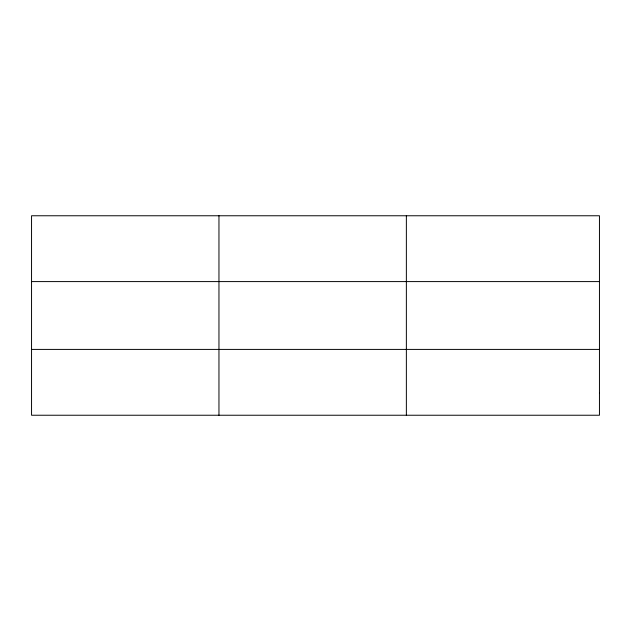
<?xml version="1.0" encoding="UTF-8"?>
<svg xmlns="http://www.w3.org/2000/svg" width="631" height="631" viewBox="0 0 631 631"><rect width="100%" height="100%" fill="white"/><g stroke="black" fill="none" stroke-linecap="round" stroke-linejoin="round"><path stroke-width="0.95" d="M218.957 415.237L218.957 215.763M406.364 415.237L406.364 215.763M31.55 281.592L599.45 281.592M31.55 349.408L599.45 349.408M599.45 393.294L599.45 415.237L31.55 415.237L31.55 215.763L599.45 215.763L599.45 393.294"/></g></svg>
